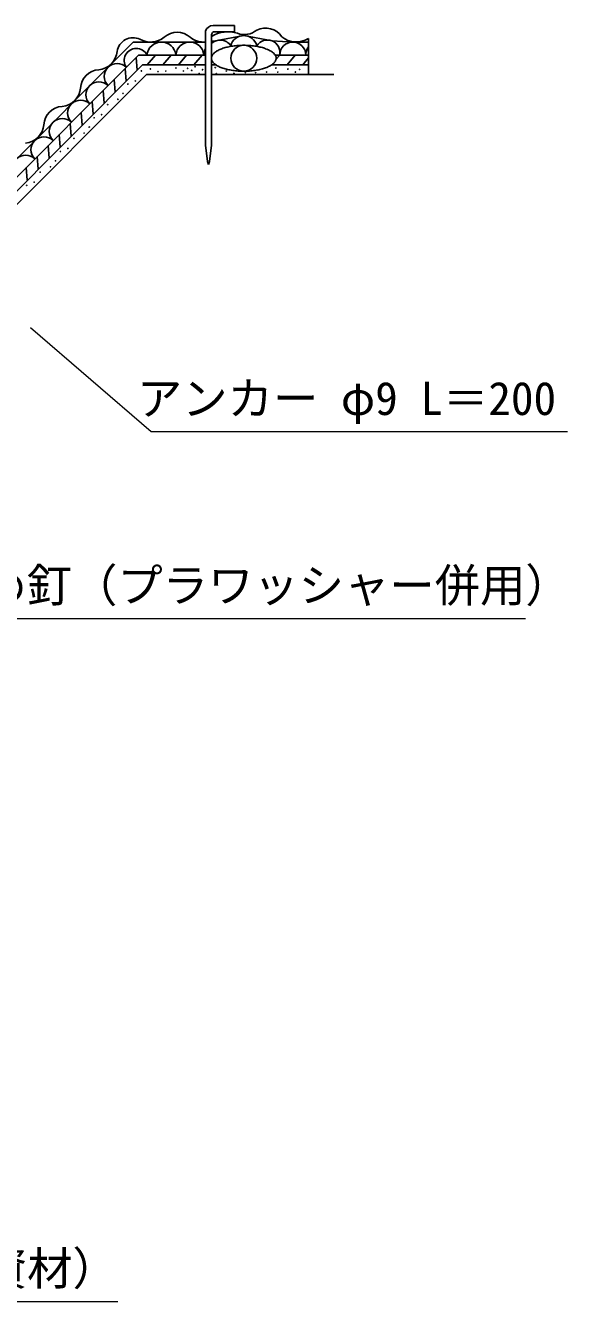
# Model space of a CAD drawing. Units: millimetres, scale not verified. Extents: x 200 to 8200, y 200 to 5825.
# Drawn here: x 3002 to 3839, y 1797 to 3766 of the extents above; entities that cross this region are included whole.
import ezdxf
from ezdxf.enums import TextEntityAlignment as Align

# ---------------------------------------------------------------- set-up
doc = ezdxf.new("R2010")
doc.units = ezdxf.units.MM
doc.header["$LTSCALE"] = 20
doc.layers.add('C-STR', color=7, linetype='Continuous', lineweight=25)
doc.layers.add('C-STR-HTXT', color=1, linetype='Continuous', lineweight=13)
doc.styles.add('ＭＳ ゴシック', font='')
doc.styles.get('ＭＳ ゴシック').set_extended_font_data('MS Gothic')

msp = doc.modelspace()

# ---------------------------------------------------------------- linework, layer by layer
at = {"layer": 'C-STR'}
for p, q in [((3291.38, 3765.74), (3324.33, 3765.74)), ((3324.33, 3756.13), (3324.33, 3765.74)), ((3279.86, 3756.86), (3279.86, 3581.15)), ((3288.86, 3751.15), (3288.86, 3581.15)), ((3295.21, 3741.96), (3288.86, 3741.54)), ((3324.33, 3756.13), (3294.27, 3756.13)), ((3295.21, 3741.96), (3338.86, 3750.24)), ((3382.51, 3741.96), (3338.86, 3750.24)), ((3414.48, 3740.24), (3382.51, 3741.96)), ((3438.86, 3745.75), (3438.86, 3690.24)), ((2959.49, 3531.57), (3168.15, 3740.24)), ((3279.86, 3740.24), (3168.15, 3740.24)), ((3414.48, 3740.24), (3438.86, 3740.24)), ((2954.39, 3498.2), (3176.44, 3720.24)), ((2961.39, 3483.98), (3182.65, 3705.24)), ((3172.57, 3716.37), (3174.27, 3696.86)), ((3176.44, 3720.24), (3279.86, 3720.24)), ((3182.65, 3705.24), (3279.86, 3705.24)), ((3202.48, 3720.24), (3189.89, 3705.24)), ((3226.48, 3720.24), (3213.89, 3705.24)), ((3250.48, 3720.24), (3237.89, 3705.24)), ((3274.48, 3720.24), (3261.89, 3705.24)), ((3288.86, 3720.24), (3290.45, 3720.24)), ((3290.29, 3710.49), (3288.86, 3708.78)), ((3288.86, 3705.24), (3295.56, 3705.24)), ((3382.16, 3705.24), (3438.86, 3705.24)), ((3387.27, 3720.24), (3438.86, 3720.24)), ((3394.48, 3720.24), (3388.62, 3713.25)), ((3418.48, 3720.24), (3405.89, 3705.24)), ((3438.86, 3715.93), (3429.89, 3705.24)), ((2906.02, 3407.4), (3188.86, 3690.24)), ((3138.63, 3682.43), (3140.33, 3662.92)), ((3155.6, 3699.4), (3157.3, 3679.89)), ((3188.86, 3690.24), (3279.86, 3690.24)), ((3288.86, 3690.24), (3477.84, 3690.24)), ((3121.66, 3665.46), (3123.36, 3645.95)), ((3104.68, 3648.49), (3106.39, 3628.98)), ((3087.71, 3631.52), (3089.42, 3612.01)), ((3070.74, 3614.55), (3072.45, 3595.04)), ((3053.77, 3597.58), (3055.48, 3578.07)), ((3036.8, 3580.6), (3038.51, 3561.1)), ((3282.86, 3556.15), (3279.86, 3581.15)), ((3285.86, 3556.15), (3288.86, 3581.15)), ((3002.86, 3546.66), (3004.57, 3527.16)), ((3019.83, 3563.63), (3021.54, 3544.13)), ((3282.86, 3556.15), (3284.36, 3551.15)), ((3284.36, 3551.15), (3285.86, 3556.15))]:
    msp.add_line(p, q, dxfattribs=at)
at = {"layer": 'C-STR', "color": 3}
msp.add_circle((3338.86, 3715.24), 20, dxfattribs=at)
at = {"layer": 'C-STR'}
for centre in [(3263.73, 3702.07), (3180.83, 3695.7), (3194.66, 3698.7), (3206.4, 3694.54), (3218.47, 3695.52), (3234.02, 3700.18), (3245.53, 3695.54), (3252.18, 3699.78), (3258.49, 3696.39), (3270, 3691.75), (3275.24, 3697.43), (3294.84, 3700.78), (3296.41, 3691.36), (3311.81, 3695.54), (3323.61, 3691.77), (3341.26, 3692.8), (3357.25, 3693.01), (3374.19, 3693.84), (3388.58, 3700.12), (3391.49, 3693.89), (3407.04, 3698.55), (3418.55, 3693.91), (3425.2, 3698.15), (3159.99, 3675.42), (3171.41, 3680.28), (3128.74, 3643.61), (3144.45, 3651.9), (3152.29, 3661.13), (3107.9, 3623.34), (3119.32, 3628.19), (3100.2, 3609.05), (3076.66, 3591.52), (3092.36, 3599.82), (3055.82, 3571.25), (3067.24, 3576.11), (3040.28, 3547.73), (3048.12, 3556.96), (3024.57, 3539.44), (3003.73, 3519.17), (3015.15, 3524.02)]:
    msp.add_circle(centre, 0.3, dxfattribs=at)
for centre, radius, start, end in [((3291.54, 3753.63), 12.12, 90.74558, 164.52089), ((3293.86, 3751.15), 5, 85.32404, 180), ((3302.48, 3723.8), 19.56, 33.1237, 134.12351), ((3338.86, 3729.66), 20.57, 13.55914, 166.44086), ((3375.24, 3723.8), 19.56, 349.51028, 146.8763), ((3172.77, 3711.86), 18.59, 27.47258, 214.67909), ((3211.64, 3717.72), 22.52, 6.41637, 173.58363), ((3255.54, 3718.65), 21.59, 4.23078, 175.76922), ((3294.11, 3720.74), 17.04, 146.73646, 181.70394), ((3302.7, 3712.2), 14.66, 137.60859, 145.89773), ((3306.07, 3709.06), 19.26, 130.54611, 137.45369), ((3309.91, 3704.48), 25.23, 124.65344, 130.4234), ((3314.04, 3698.41), 32.58, 119.68939, 124.55791), ((3318.26, 3690.89), 41.2, 115.4498, 119.61538), ((3322.39, 3682.11), 50.9, 111.77238, 115.39241), ((3326.24, 3672.34), 61.4, 108.53125, 111.7278), ((3329.67, 3661.96), 72.34, 105.62913, 108.49659), ((3332.58, 3651.4), 83.28, 102.99034, 105.60227), ((3334.91, 3641.16), 93.79, 100.55516, 102.96972), ((3336.64, 3631.73), 103.38, 98.27556, 100.53966), ((3337.81, 3623.57), 111.62, 96.11195, 98.26438), ((3338.48, 3617.1), 118.12, 94.03069, 96.10453), ((3338.79, 3612.66), 122.57, 92.00225, 94.02669), ((3338.86, 3610.49), 124.75, 89.9996, 92.00147), ((3338.87, 3610.69), 124.55, 87.99693, 90.002), ((3338.97, 3613.25), 121.98, 85.96843, 88.00263), ((3339.33, 3618.05), 117.17, 83.88707, 85.9777), ((3340.08, 3624.82), 110.36, 81.7233, 83.90037), ((3341.33, 3633.23), 101.86, 79.44349, 81.74129), ((3343.16, 3642.83), 92.09, 77.008, 79.46712), ((3345.59, 3653.16), 81.48, 74.36878, 77.03862), ((3348.59, 3663.71), 70.5, 71.46608, 74.4082), ((3352.1, 3674.02), 59.61, 68.22417, 71.51678), ((3356.01, 3683.65), 49.22, 64.54574, 68.28947), ((3360.16, 3692.24), 39.68, 60.3049, 64.62992), ((3364.39, 3699.52), 31.26, 55.33954, 60.41315), ((3368.48, 3705.35), 24.14, 49.44603, 55.47713), ((3372.26, 3709.68), 18.4, 42.38455, 49.61565), ((3375.52, 3712.59), 14.02, 33.91358, 42.5801), ((3414.48, 3720.24), 20, 0, 180), ((3454.48, 3720.24), 20, 141.33132, 180), ((3143.34, 3687.14), 20, 45, 225), ((3297.04, 3715.23), 8.18, 167.61788, 179.9235), ((3296.96, 3715.24), 8.1, 180.01549, 192.44312), ((3298.07, 3714.97), 9.24, 156.12586, 167.43816), ((3297.83, 3715.43), 8.99, 192.40605, 204.02993), ((3299.99, 3714.08), 11.36, 146.08473, 155.92162), ((3299.61, 3716.19), 10.93, 203.88374, 214.10992), ((3302.2, 3717.88), 14.02, 213.91358, 222.5801), ((3305.47, 3720.8), 18.4, 222.38455, 229.61565), ((3309.24, 3725.13), 24.14, 229.44603, 235.47713), ((3313.34, 3730.95), 31.26, 235.33954, 240.41315), ((3317.56, 3738.23), 39.68, 240.3049, 244.62992), ((3321.71, 3746.82), 49.22, 244.54574, 248.28947), ((3355.34, 3748.37), 50.9, 291.77238, 295.39241), ((3359.46, 3739.58), 41.2, 295.4498, 299.61538), ((3363.68, 3732.07), 32.58, 299.68939, 304.55791), ((3367.82, 3726), 25.23, 304.65344, 310.42339), ((3371.66, 3721.42), 19.26, 310.54611, 317.45369), ((3375.02, 3718.28), 14.66, 317.60859, 325.89773), ((3378.11, 3714.29), 10.93, 23.88374, 34.10992), ((3377.73, 3716.4), 11.36, 326.08473, 335.92162), ((3379.89, 3715.05), 8.99, 12.40605, 24.02993), ((3379.65, 3715.5), 9.24, 336.12586, 347.43816), ((3380.76, 3715.24), 8.1, 0.01549, 12.44312), ((3380.68, 3715.25), 8.18, 347.61788, 359.9235), ((3325.62, 3756.45), 59.61, 248.22417, 251.51678), ((3329.13, 3766.76), 70.5, 251.46608, 254.4082), ((3332.14, 3777.32), 81.48, 254.36878, 257.03862), ((3334.57, 3787.65), 92.09, 257.008, 259.46712), ((3336.39, 3797.25), 101.86, 259.44349, 261.74129), ((3337.65, 3805.65), 110.36, 261.7233, 263.90037), ((3338.4, 3812.43), 117.17, 263.88707, 265.9777), ((3338.76, 3817.22), 121.98, 265.96843, 268.00263), ((3338.86, 3819.79), 124.55, 267.99693, 270.002), ((3338.86, 3819.99), 124.75, 269.9996, 272.00147), ((3338.94, 3817.81), 122.57, 272.00225, 274.02669), ((3339.24, 3813.37), 118.12, 274.03069, 276.10453), ((3339.92, 3806.91), 111.62, 276.11195, 278.26438), ((3341.08, 3798.75), 103.38, 278.27556, 280.53966), ((3342.81, 3789.31), 93.79, 280.55516, 282.96972), ((3345.14, 3779.07), 83.28, 282.99034, 285.60227), ((3348.05, 3768.52), 72.34, 285.62913, 288.49659), ((3351.49, 3758.14), 61.4, 288.53125, 291.7278), ((3115.05, 3658.85), 20, 45, 225), ((3086.77, 3630.57), 20, 45, 225), ((3058.48, 3602.28), 20, 45, 225), ((3030.2, 3574), 20, 45, 225), ((3001.91, 3545.72), 20, 45, 225)]:
    msp.add_arc(centre, radius, start, end, dxfattribs=at)
at = {"layer": 'C-STR', "color": 1}
for centre, radius, start, end in [((3372.25, 3731.43), 30.42, 33.88791, 116.11209), ((3167.95, 3721.81), 25.11, 65.43998, 170.72001), ((3194.97, 3773.51), 33.29, 240.11359, 309.26763), ((3236.04, 3724.82), 30.42, 48.88791, 131.11209), ((3276.04, 3770.65), 30.42, 228.88791, 277.21606), ((3314.37, 3706.53), 49.49, 72.65391, 121.02009), ((3339.78, 3781.46), 29.67, 248.95155, 310.03572), ((3420.03, 3776.14), 35.75, 230.92465, 301.78914), ((3112.82, 3727.92), 30.42, 273.88791, 356.11209), ((3116.95, 3667.23), 30.42, 93.88791, 176.11209), ((3056.25, 3671.36), 30.42, 273.88791, 356.11209), ((3060.38, 3610.66), 30.42, 93.88791, 176.11209), ((2999.69, 3614.79), 30.42, 273.88791, 356.11209)]:
    msp.add_arc(centre, radius, start, end, dxfattribs=at)
at = {"layer": 'C-STR-HTXT'}
for p, q in [((3009.33, 3299.79), (3195.78, 3139.31)), ((3195.78, 3139.31), (3838.83, 3139.31)), ((2863.75, 2850.89), (3773.75, 2850.89)), ((2024.29, 1796.82), (3144.29, 1796.82))]:
    msp.add_line(p, q, dxfattribs=at)

# ---------------------------------------------------------------- texts
at = {"layer": 'C-STR-HTXT', "color": 7, "style": 'ＭＳ ゴシック'}
for s, p in [('アンカー φ9 L＝200', (3173.83, 3149.31)), ('止め釘（プラワッシャー併用）', (2863.75, 2860.89)), ('薄綿（種子・肥料・土壌改良資材）', (2024.29, 1806.82))]:
    msp.add_text(s, height=51.32, dxfattribs=at).set_placement(p, align=Align.BOTTOM_LEFT)

doc.saveas('drawing.dxf')
